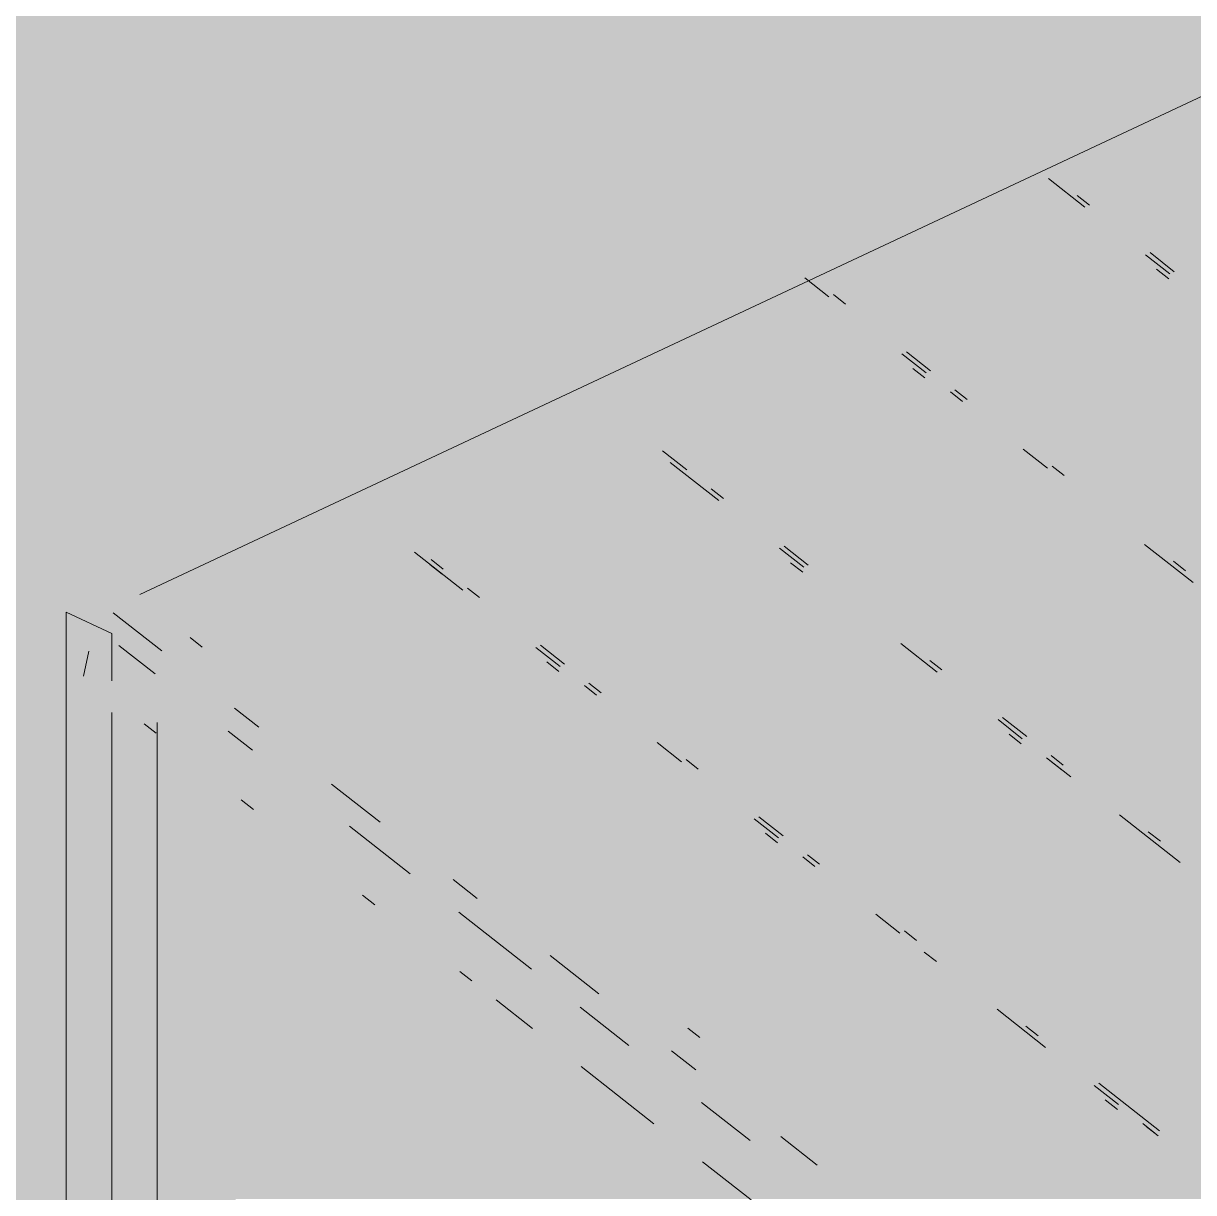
# Paper-space layout '03 3D Building and Roof' of a CAD drawing. Header units: millimetres. Extents: x 5 to 415, y 5 to 292.
# Drawn here: x 262.83 to 266.043, y 69.136 to 72.348 of the extents above; entities that cross this region are included whole.
import ezdxf

# ---------------------------------------------------------------- set-up
doc = ezdxf.new("R2010")
doc.units = ezdxf.units.MM
doc.layers.add('EXISTING', color=7, linetype='Continuous')
doc.layers.add('IMAGES', color=7, linetype='Continuous')

# ---------------------------------------------------------------- blocks, each defined once
blk = doc.blocks.new('SHEET_03')
at = {"layer": 'EXISTING', "color": 250, "lineweight": 9}
for p, q in [((263.1503, 70.7787), (266.926, 72.5513)), ((265.6442, 71.9213), (265.7441, 71.8428)), ((265.7566, 71.8486), (265.7233, 71.8748)), ((265.9108, 71.712), (265.9774, 71.6597)), ((265.9899, 71.6655), (265.9233, 71.7179)), ((264.9751, 71.649), (265.0418, 71.5967)), ((265.9744, 71.646), (265.941, 71.6722)), ((265.0876, 71.5764), (265.0543, 71.6025)), ((265.2417, 71.4397), (265.3084, 71.3874)), ((265.3209, 71.3932), (265.2542, 71.4456)), ((265.3053, 71.3737), (265.272, 71.3999)), ((265.375, 71.3351), (265.4084, 71.3089)), ((265.4209, 71.3148), (265.3875, 71.3409)), ((264.6518, 71.121), (264.5852, 71.1733)), ((265.575, 71.1781), (265.6417, 71.1258)), ((264.606, 71.1413), (264.7393, 71.0366)), ((265.6875, 71.1055), (265.6542, 71.1317)), ((264.7518, 71.0425), (264.7185, 71.0686)), ((264.906, 70.9058), (264.9726, 70.8535)), ((264.9851, 70.8594), (264.9185, 70.9117)), ((265.9083, 70.9165), (266.0416, 70.8119)), ((263.9037, 70.8951), (264.037, 70.7905)), ((263.9828, 70.8487), (263.9495, 70.8748)), ((266.0207, 70.8439), (265.9874, 70.8701)), ((263.9798, 70.835), (263.9464, 70.8611)), ((264.9696, 70.8398), (264.9362, 70.866)), ((264.0828, 70.7702), (264.0495, 70.7964)), ((262.9478, 70.7302), (263.0727, 70.6716)), ((262.9478, 68.4344), (262.9478, 70.7302)), ((263.0766, 70.7285), (263.2099, 70.6239)), ((263.0727, 70.6716), (263.0727, 70.5416)), ((263.3213, 70.6344), (263.2879, 70.6605)), ((262.995, 70.5545), (263.0103, 70.6229)), ((263.0922, 70.639), (263.1922, 70.5606)), ((264.2369, 70.6335), (264.3036, 70.5812)), ((264.3161, 70.5871), (264.2494, 70.6394)), ((265.2392, 70.6442), (265.3392, 70.5658)), ((264.3005, 70.5675), (264.2672, 70.5937)), ((265.3517, 70.5716), (265.3184, 70.5978)), ((264.3702, 70.5289), (264.4036, 70.5027)), ((264.4161, 70.5086), (264.3827, 70.5348)), ((263.0727, 70.455), (263.0727, 68.3758)), ((263.4098, 70.4669), (263.4765, 70.4146)), ((263.1949, 70.3976), (263.1616, 70.4237)), ((263.1976, 68.5643), (263.1976, 70.427)), ((265.5059, 70.435), (265.5725, 70.3826)), ((265.585, 70.3885), (265.5183, 70.4408)), ((263.3922, 70.4036), (263.4588, 70.3513)), ((265.5694, 70.369), (265.5361, 70.3951)), ((264.5702, 70.3719), (264.6369, 70.3196)), ((264.6827, 70.2993), (264.6493, 70.3255)), ((265.6392, 70.3303), (265.7058, 70.278)), ((265.685, 70.31), (265.6516, 70.3362)), ((265.6819, 70.2964), (265.6486, 70.3225)), ((263.6765, 70.2576), (263.8098, 70.153)), ((263.4616, 70.1883), (263.4282, 70.2145)), ((264.916, 70.1162), (264.8493, 70.1685)), ((265.8391, 70.1734), (266.0057, 70.0426)), ((263.7254, 70.142), (263.8921, 70.0112)), ((264.8368, 70.1627), (264.9035, 70.1104)), ((264.9004, 70.0967), (264.8671, 70.1228)), ((265.9516, 70.1008), (265.9183, 70.1269)), ((264.9701, 70.058), (265.0034, 70.0319)), ((265.0159, 70.0377), (264.9826, 70.0639)), ((264.0097, 69.9961), (264.0764, 69.9437)), ((263.7948, 69.9267), (263.7615, 69.9529)), ((264.0254, 69.9066), (264.2253, 69.7496)), ((265.1701, 69.9011), (265.2367, 69.8488)), ((265.2825, 69.8285), (265.2492, 69.8546)), ((264.2763, 69.7868), (264.4096, 69.6822)), ((265.3034, 69.7965), (265.3367, 69.7703)), ((264.0614, 69.7174), (264.0281, 69.7436)), ((264.2281, 69.5866), (264.1281, 69.6651)), ((264.3586, 69.645), (264.4919, 69.5404)), ((265.5033, 69.6395), (265.6367, 69.5349)), ((264.6877, 69.5618), (264.6543, 69.588)), ((265.6158, 69.5669), (265.5825, 69.593)), ((264.6096, 69.5252), (264.6763, 69.4729)), ((264.5613, 69.3251), (264.3614, 69.482)), ((265.77, 69.4302), (265.8366, 69.3779)), ((265.9491, 69.3053), (265.7824, 69.4361)), ((264.6919, 69.3834), (264.8252, 69.2788)), ((265.8336, 69.3642), (265.8002, 69.3904)), ((265.9033, 69.3256), (265.9366, 69.2994)), ((265.946, 69.2916), (265.9127, 69.3178)), ((264.9095, 69.2898), (265.0095, 69.2113)), ((264.8279, 69.1158), (264.6946, 69.2204))]:
    blk.add_line(p, q, dxfattribs=at)
at = {"layer": 'IMAGES', "color": 7}
for points in [[(262.7382, 72.2994), (262.8345, 72.2994), (262.7382, 72.3958), (262.8345, 72.3958)], [(262.8345, 72.2994), (266.0145, 72.2994), (262.8345, 72.3958), (266.0145, 72.3958)], [(266.0145, 72.2994), (266.1109, 72.2994), (266.0145, 72.3958), (266.1109, 72.3958)], [(262.5455, 72.203), (265.7255, 72.203), (262.5455, 72.2994), (265.7255, 72.2994)], [(265.7255, 72.203), (265.8218, 72.203), (265.7255, 72.2994), (265.8218, 72.2994)], [(265.8218, 72.203), (265.9182, 72.203), (265.8218, 72.2994), (265.9182, 72.2994)], [(265.9182, 72.1065), (266.0145, 72.1065), (265.9182, 72.2994), (266.0145, 72.2994)], [(266.0145, 72.203), (266.2073, 72.203), (266.0145, 72.2994), (266.2073, 72.2994)], [(262.4491, 72.1065), (265.6291, 72.1065), (262.4491, 72.203), (265.6291, 72.203)], [(265.6291, 72.1065), (265.8218, 72.1065), (265.6291, 72.203), (265.8218, 72.203)], [(265.8218, 72.1065), (265.9182, 72.1065), (265.8218, 72.203), (265.9182, 72.203)], [(266.0145, 72.1065), (266.1109, 72.1065), (266.0145, 72.203), (266.1109, 72.203)], [(262.16, 72.0101), (265.4364, 72.0101), (262.16, 72.1065), (265.4364, 72.1065)], [(265.4364, 72.0101), (265.5327, 72.0101), (265.4364, 72.1065), (265.5327, 72.1065)], [(265.5327, 72.0101), (265.6291, 72.0101), (265.5327, 72.1065), (265.6291, 72.1065)], [(265.6291, 72.0101), (265.7255, 72.0101), (265.6291, 72.1065), (265.7255, 72.1065)], [(265.7255, 72.0101), (265.8218, 72.0101), (265.7255, 72.1065), (265.8218, 72.1065)], [(265.8218, 72.0101), (265.9182, 72.0101), (265.8218, 72.1065), (265.9182, 72.1065)], [(265.9182, 72.0101), (266.0145, 72.0101), (265.9182, 72.1065), (266.0145, 72.1065)], [(266.0145, 72.0101), (266.2073, 72.0101), (266.0145, 72.1065), (266.2073, 72.1065)], [(261.9673, 71.9137), (265.2436, 71.9137), (261.9673, 72.0101), (265.2436, 72.0101)], [(265.2436, 71.9137), (265.4364, 71.9137), (265.2436, 72.0101), (265.4364, 72.0101)], [(265.4364, 71.9137), (265.6291, 71.9137), (265.4364, 72.0101), (265.6291, 72.0101)], [(265.6291, 71.9137), (265.7255, 71.9137), (265.6291, 72.0101), (265.7255, 72.0101)], [(265.7255, 71.9137), (265.8218, 71.9137), (265.7255, 72.0101), (265.8218, 72.0101)], [(265.8218, 71.9137), (265.9182, 71.9137), (265.8218, 72.0101), (265.9182, 72.0101)], [(265.9182, 71.9137), (266.0145, 71.9137), (265.9182, 72.0101), (266.0145, 72.0101)], [(266.0145, 71.9137), (266.2073, 71.9137), (266.0145, 72.0101), (266.2073, 72.0101)], [(261.8709, 71.8173), (264.9545, 71.8173), (261.8709, 71.9137), (264.9545, 71.9137)], [(264.9545, 71.8173), (265.0509, 71.8173), (264.9545, 71.9137), (265.0509, 71.9137)], [(265.0509, 71.8173), (265.1473, 71.8173), (265.0509, 71.9137), (265.1473, 71.9137)], [(265.1473, 71.8173), (265.2436, 71.8173), (265.1473, 71.9137), (265.2436, 71.9137)], [(265.2436, 71.8173), (265.34, 71.8173), (265.2436, 71.9137), (265.34, 71.9137)], [(265.34, 71.8173), (265.4364, 71.8173), (265.34, 71.9137), (265.4364, 71.9137)], [(265.4364, 71.8173), (265.5327, 71.8173), (265.4364, 71.9137), (265.5327, 71.9137)], [(265.5327, 71.8173), (265.6291, 71.8173), (265.5327, 71.9137), (265.6291, 71.9137)], [(265.6291, 71.8173), (265.7255, 71.8173), (265.6291, 71.9137), (265.7255, 71.9137)], [(265.7255, 71.8173), (265.8218, 71.8173), (265.7255, 71.9137), (265.8218, 71.9137)], [(265.8218, 71.8173), (265.9182, 71.8173), (265.8218, 71.9137), (265.9182, 71.9137)], [(265.9182, 71.8173), (266.4964, 71.8173), (265.9182, 71.9137), (266.4964, 71.9137)], [(261.5818, 71.7209), (264.7618, 71.7209), (261.5818, 71.8173), (264.7618, 71.8173)], [(264.7618, 71.7209), (264.8582, 71.7209), (264.7618, 71.8173), (264.8582, 71.8173)], [(264.8582, 71.7209), (265.0509, 71.7209), (264.8582, 71.8173), (265.0509, 71.8173)], [(265.0509, 71.7209), (265.1473, 71.7209), (265.0509, 71.8173), (265.1473, 71.8173)], [(265.1473, 71.7209), (265.2436, 71.7209), (265.1473, 71.8173), (265.2436, 71.8173)], [(265.2436, 71.7209), (265.34, 71.7209), (265.2436, 71.8173), (265.34, 71.8173)], [(265.34, 71.7209), (265.4364, 71.7209), (265.34, 71.8173), (265.4364, 71.8173)], [(265.4364, 71.7209), (265.5327, 71.7209), (265.4364, 71.8173), (265.5327, 71.8173)], [(265.5327, 71.7209), (265.6291, 71.7209), (265.5327, 71.8173), (265.6291, 71.8173)], [(265.6291, 71.7209), (265.7255, 71.7209), (265.6291, 71.8173), (265.7255, 71.8173)], [(265.7255, 71.7209), (265.8218, 71.7209), (265.7255, 71.8173), (265.8218, 71.8173)], [(265.8218, 71.7209), (265.9182, 71.7209), (265.8218, 71.8173), (265.9182, 71.8173)], [(265.9182, 71.7209), (266.0145, 71.7209), (265.9182, 71.8173), (266.0145, 71.8173)], [(266.0145, 71.7209), (266.5927, 71.7209), (266.0145, 71.8173), (266.5927, 71.8173)], [(261.3891, 71.6245), (264.5691, 71.6245), (261.3891, 71.7209), (264.5691, 71.7209)], [(264.5691, 71.6245), (264.6655, 71.6245), (264.5691, 71.7209), (264.6655, 71.7209)], [(264.6655, 71.6245), (264.7618, 71.6245), (264.6655, 71.7209), (264.7618, 71.7209)], [(264.7618, 71.5281), (264.8582, 71.5281), (264.7618, 71.7209), (264.8582, 71.7209)], [(264.8582, 71.6245), (264.9545, 71.6245), (264.8582, 71.7209), (264.9545, 71.7209)], [(264.9545, 71.6245), (265.0509, 71.6245), (264.9545, 71.7209), (265.0509, 71.7209)], [(265.0509, 71.6245), (265.1473, 71.6245), (265.0509, 71.7209), (265.1473, 71.7209)], [(265.1473, 71.6245), (265.2436, 71.6245), (265.1473, 71.7209), (265.2436, 71.7209)], [(265.2436, 71.6245), (265.34, 71.6245), (265.2436, 71.7209), (265.34, 71.7209)], [(265.34, 71.6245), (265.4364, 71.6245), (265.34, 71.7209), (265.4364, 71.7209)], [(265.4364, 71.6245), (265.5327, 71.6245), (265.4364, 71.7209), (265.5327, 71.7209)], [(265.5327, 71.6245), (265.7255, 71.6245), (265.5327, 71.7209), (265.7255, 71.7209)], [(265.7255, 71.6245), (265.8218, 71.6245), (265.7255, 71.7209), (265.8218, 71.7209)], [(265.8218, 71.6245), (265.9182, 71.6245), (265.8218, 71.7209), (265.9182, 71.7209)], [(265.9182, 71.6245), (266.0145, 71.6245), (265.9182, 71.7209), (266.0145, 71.7209)], [(266.0145, 71.6245), (266.1109, 71.6245), (266.0145, 71.7209), (266.1109, 71.7209)], [(261.1, 71.5281), (264.3764, 71.5281), (261.1, 71.6245), (264.3764, 71.6245)], [(264.3764, 71.5281), (264.4727, 71.5281), (264.3764, 71.6245), (264.4727, 71.6245)], [(264.4727, 71.5281), (264.5691, 71.5281), (264.4727, 71.6245), (264.5691, 71.6245)], [(264.5691, 71.5281), (264.6655, 71.5281), (264.5691, 71.6245), (264.6655, 71.6245)], [(264.6655, 71.4317), (264.7618, 71.4317), (264.6655, 71.6245), (264.7618, 71.6245)], [(264.8582, 71.5281), (265.0509, 71.5281), (264.8582, 71.6245), (265.0509, 71.6245)], [(265.0509, 71.5281), (265.1473, 71.5281), (265.0509, 71.6245), (265.1473, 71.6245)], [(265.1473, 71.5281), (265.2436, 71.5281), (265.1473, 71.6245), (265.2436, 71.6245)], [(265.2436, 71.5281), (265.34, 71.5281), (265.2436, 71.6245), (265.34, 71.6245)], [(265.34, 71.5281), (265.8218, 71.5281), (265.34, 71.6245), (265.8218, 71.6245)], [(265.8218, 71.5281), (265.9182, 71.5281), (265.8218, 71.6245), (265.9182, 71.6245)], [(265.9182, 71.5281), (266.0145, 71.5281), (265.9182, 71.6245), (266.0145, 71.6245)], [(266.0145, 71.5281), (266.1109, 71.5281), (266.0145, 71.6245), (266.1109, 71.6245)], [(260.9073, 71.4317), (264.1836, 71.4317), (260.9073, 71.5281), (264.1836, 71.5281)], [(264.1836, 71.4317), (264.3764, 71.4317), (264.1836, 71.5281), (264.3764, 71.5281)], [(264.3764, 71.4317), (264.4727, 71.4317), (264.3764, 71.5281), (264.4727, 71.5281)], [(264.4727, 71.4317), (264.5691, 71.4317), (264.4727, 71.5281), (264.5691, 71.5281)], [(264.5691, 71.4317), (264.6655, 71.4317), (264.5691, 71.5281), (264.6655, 71.5281)], [(264.7618, 71.4317), (264.8582, 71.4317), (264.7618, 71.5281), (264.8582, 71.5281)], [(264.8582, 71.4317), (265.1473, 71.4317), (264.8582, 71.5281), (265.1473, 71.5281)], [(265.1473, 71.4317), (265.2436, 71.4317), (265.1473, 71.5281), (265.2436, 71.5281)], [(265.2436, 71.4317), (265.34, 71.4317), (265.2436, 71.5281), (265.34, 71.5281)], [(265.34, 71.4317), (265.4364, 71.4317), (265.34, 71.5281), (265.4364, 71.5281)], [(265.4364, 71.4317), (265.9182, 71.4317), (265.4364, 71.5281), (265.9182, 71.5281)], [(265.9182, 71.4317), (266.0145, 71.4317), (265.9182, 71.5281), (266.0145, 71.5281)], [(266.0145, 71.4317), (266.1109, 71.4317), (266.0145, 71.5281), (266.1109, 71.5281)], [(260.7145, 71.3353), (263.9909, 71.3353), (260.7145, 71.4317), (263.9909, 71.4317)], [(263.9909, 71.3353), (264.0873, 71.3353), (263.9909, 71.4317), (264.0873, 71.4317)], [(264.0873, 71.3353), (264.1836, 71.3353), (264.0873, 71.4317), (264.1836, 71.4317)], [(264.1836, 71.3353), (264.28, 71.3353), (264.1836, 71.4317), (264.28, 71.4317)], [(264.28, 71.3353), (264.3764, 71.3353), (264.28, 71.4317), (264.3764, 71.4317)], [(264.3764, 71.3353), (264.4727, 71.3353), (264.3764, 71.4317), (264.4727, 71.4317)], [(264.4727, 71.3353), (264.5691, 71.3353), (264.4727, 71.4317), (264.5691, 71.4317)], [(264.5691, 71.3353), (264.6655, 71.3353), (264.5691, 71.4317), (264.6655, 71.4317)], [(264.6655, 71.3353), (264.7618, 71.3353), (264.6655, 71.4317), (264.7618, 71.4317)], [(264.7618, 71.3353), (264.8582, 71.3353), (264.7618, 71.4317), (264.8582, 71.4317)], [(264.8582, 71.3353), (265.0509, 71.3353), (264.8582, 71.4317), (265.0509, 71.4317)], [(265.0509, 71.3353), (265.1473, 71.3353), (265.0509, 71.4317), (265.1473, 71.4317)], [(265.1473, 71.3353), (265.34, 71.3353), (265.1473, 71.4317), (265.34, 71.4317)], [(265.34, 71.3353), (265.4364, 71.3353), (265.34, 71.4317), (265.4364, 71.4317)], [(265.4364, 71.3353), (265.5327, 71.3353), (265.4364, 71.4317), (265.5327, 71.4317)], [(265.5327, 71.3353), (266.0145, 71.3353), (265.5327, 71.4317), (266.0145, 71.4317)], [(266.0145, 71.3353), (266.1109, 71.3353), (266.0145, 71.4317), (266.1109, 71.4317)], [(260.5218, 71.2389), (263.7982, 71.2389), (260.5218, 71.3353), (263.7982, 71.3353)], [(263.7982, 71.2389), (263.9909, 71.2389), (263.7982, 71.3353), (263.9909, 71.3353)], [(263.9909, 71.2389), (264.0873, 71.2389), (263.9909, 71.3353), (264.0873, 71.3353)], [(264.0873, 71.2389), (264.1836, 71.2389), (264.0873, 71.3353), (264.1836, 71.3353)], [(264.1836, 71.2389), (264.28, 71.2389), (264.1836, 71.3353), (264.28, 71.3353)], [(264.28, 71.2389), (264.3764, 71.2389), (264.28, 71.3353), (264.3764, 71.3353)], [(264.3764, 71.2389), (264.5691, 71.2389), (264.3764, 71.3353), (264.5691, 71.3353)], [(264.5691, 71.2389), (264.6655, 71.2389), (264.5691, 71.3353), (264.6655, 71.3353)], [(264.6655, 71.2389), (264.7618, 71.2389), (264.6655, 71.3353), (264.7618, 71.3353)], [(264.7618, 71.2389), (265.1473, 71.2389), (264.7618, 71.3353), (265.1473, 71.3353)], [(265.1473, 71.2389), (265.34, 71.2389), (265.1473, 71.3353), (265.34, 71.3353)], [(265.34, 71.2389), (265.4364, 71.2389), (265.34, 71.3353), (265.4364, 71.3353)], [(265.4364, 71.1425), (265.5327, 71.1425), (265.4364, 71.3353), (265.5327, 71.3353)], [(265.5327, 71.2389), (265.6291, 71.2389), (265.5327, 71.3353), (265.6291, 71.3353)], [(265.6291, 71.2389), (265.7255, 71.2389), (265.6291, 71.3353), (265.7255, 71.3353)], [(265.7255, 71.2389), (266.2073, 71.2389), (265.7255, 71.3353), (266.2073, 71.3353)], [(260.3291, 71.1425), (263.5091, 71.1425), (260.3291, 71.2389), (263.5091, 71.2389)], [(263.5091, 71.1425), (263.7018, 71.1425), (263.5091, 71.2389), (263.7018, 71.2389)], [(263.7018, 71.1425), (263.7982, 71.1425), (263.7018, 71.2389), (263.7982, 71.2389)], [(263.7982, 71.1425), (263.9909, 71.1425), (263.7982, 71.2389), (263.9909, 71.2389)], [(263.9909, 71.1425), (264.0873, 71.1425), (263.9909, 71.2389), (264.0873, 71.2389)], [(264.0873, 71.1425), (264.1836, 71.1425), (264.0873, 71.2389), (264.1836, 71.2389)], [(264.1836, 71.1425), (264.28, 71.1425), (264.1836, 71.2389), (264.28, 71.2389)], [(264.28, 71.1425), (264.4727, 71.1425), (264.28, 71.2389), (264.4727, 71.2389)], [(264.4727, 71.1425), (264.6655, 71.1425), (264.4727, 71.2389), (264.6655, 71.2389)], [(264.6655, 71.1425), (264.7618, 71.1425), (264.6655, 71.2389), (264.7618, 71.2389)], [(264.7618, 71.1425), (265.34, 71.1425), (264.7618, 71.2389), (265.34, 71.2389)], [(265.34, 71.1425), (265.4364, 71.1425), (265.34, 71.2389), (265.4364, 71.2389)], [(265.5327, 71.1425), (265.6291, 71.1425), (265.5327, 71.2389), (265.6291, 71.2389)], [(265.6291, 71.1425), (265.7255, 71.1425), (265.6291, 71.2389), (265.7255, 71.2389)], [(265.7255, 71.1425), (265.8218, 71.1425), (265.7255, 71.2389), (265.8218, 71.2389)], [(265.8218, 71.1425), (266.3036, 71.1425), (265.8218, 71.2389), (266.3036, 71.2389)], [(260.1364, 71.0461), (263.4127, 71.0461), (260.1364, 71.1425), (263.4127, 71.1425)], [(263.4127, 71.0461), (263.5091, 71.0461), (263.4127, 71.1425), (263.5091, 71.1425)], [(263.5091, 71.0461), (263.6055, 71.0461), (263.5091, 71.1425), (263.6055, 71.1425)], [(263.6055, 71.0461), (263.7982, 71.0461), (263.6055, 71.1425), (263.7982, 71.1425)], [(263.7982, 71.0461), (263.8945, 71.0461), (263.7982, 71.1425), (263.8945, 71.1425)], [(263.8945, 71.0461), (263.9909, 71.0461), (263.8945, 71.1425), (263.9909, 71.1425)], [(263.9909, 71.0461), (264.1836, 71.0461), (263.9909, 71.1425), (264.1836, 71.1425)], [(264.1836, 71.0461), (264.3764, 71.0461), (264.1836, 71.1425), (264.3764, 71.1425)], [(264.3764, 71.0461), (264.4727, 71.0461), (264.3764, 71.1425), (264.4727, 71.1425)], [(264.4727, 71.0461), (264.5691, 71.0461), (264.4727, 71.1425), (264.5691, 71.1425)], [(264.5691, 71.0461), (264.7618, 71.0461), (264.5691, 71.1425), (264.7618, 71.1425)], [(264.7618, 71.0461), (264.8582, 71.0461), (264.7618, 71.1425), (264.8582, 71.1425)], [(264.8582, 71.0461), (265.4364, 71.0461), (264.8582, 71.1425), (265.4364, 71.1425)], [(265.4364, 71.0461), (265.5327, 71.0461), (265.4364, 71.1425), (265.5327, 71.1425)], [(265.5327, 71.0461), (265.6291, 71.0461), (265.5327, 71.1425), (265.6291, 71.1425)], [(265.6291, 71.0461), (265.7255, 71.0461), (265.6291, 71.1425), (265.7255, 71.1425)], [(265.7255, 71.0461), (265.8218, 71.0461), (265.7255, 71.1425), (265.8218, 71.1425)], [(265.8218, 71.0461), (265.9182, 71.0461), (265.8218, 71.1425), (265.9182, 71.1425)], [(265.9182, 71.0461), (266.5927, 71.0461), (265.9182, 71.1425), (266.5927, 71.1425)], [(259.9436, 70.9497), (263.1236, 70.9497), (259.9436, 71.0461), (263.1236, 71.0461)], [(263.1236, 70.9497), (263.3164, 70.9497), (263.1236, 71.0461), (263.3164, 71.0461)], [(263.3164, 70.9497), (263.4127, 70.9497), (263.3164, 71.0461), (263.4127, 71.0461)], [(263.4127, 70.9497), (263.5091, 70.9497), (263.4127, 71.0461), (263.5091, 71.0461)], [(263.5091, 70.9497), (263.6055, 70.9497), (263.5091, 71.0461), (263.6055, 71.0461)], [(263.6055, 70.9497), (263.7018, 70.9497), (263.6055, 71.0461), (263.7018, 71.0461)], [(263.7018, 70.9497), (263.7982, 70.9497), (263.7018, 71.0461), (263.7982, 71.0461)], [(263.7982, 70.9497), (263.8945, 70.9497), (263.7982, 71.0461), (263.8945, 71.0461)], [(263.8945, 70.9497), (264.0873, 70.9497), (263.8945, 71.0461), (264.0873, 71.0461)], [(264.0873, 70.9497), (264.4727, 70.9497), (264.0873, 71.0461), (264.4727, 71.0461)], [(264.4727, 70.9497), (264.5691, 70.9497), (264.4727, 71.0461), (264.5691, 71.0461)], [(264.5691, 70.9497), (264.6655, 70.9497), (264.5691, 71.0461), (264.6655, 71.0461)], [(264.6655, 70.9497), (264.8582, 70.9497), (264.6655, 71.0461), (264.8582, 71.0461)], [(264.8582, 70.9497), (264.9545, 70.9497), (264.8582, 71.0461), (264.9545, 71.0461)], [(264.9545, 70.9497), (265.0509, 70.9497), (264.9545, 71.0461), (265.0509, 71.0461)], [(265.0509, 70.9497), (265.5327, 70.9497), (265.0509, 71.0461), (265.5327, 71.0461)], [(265.5327, 70.9497), (265.6291, 70.9497), (265.5327, 71.0461), (265.6291, 71.0461)], [(265.6291, 70.9497), (265.7255, 70.9497), (265.6291, 71.0461), (265.7255, 71.0461)], [(265.7255, 70.9497), (265.9182, 70.9497), (265.7255, 71.0461), (265.9182, 71.0461)], [(265.9182, 70.9497), (266.0145, 70.9497), (265.9182, 71.0461), (266.0145, 71.0461)], [(266.0145, 70.9497), (266.1109, 70.9497), (266.0145, 71.0461), (266.1109, 71.0461)], [(259.6545, 70.8533), (263.1236, 70.8533), (259.6545, 70.9497), (263.1236, 70.9497)], [(263.1236, 70.8533), (263.22, 70.8533), (263.1236, 70.9497), (263.22, 70.9497)], [(263.22, 70.7569), (263.3164, 70.7569), (263.22, 70.9497), (263.3164, 70.9497)], [(263.3164, 70.8533), (263.4127, 70.8533), (263.3164, 70.9497), (263.4127, 70.9497)], [(263.4127, 70.8533), (263.6055, 70.8533), (263.4127, 70.9497), (263.6055, 70.9497)], [(263.6055, 70.8533), (263.7982, 70.8533), (263.6055, 70.9497), (263.7982, 70.9497)], [(263.7982, 70.8533), (263.9909, 70.8533), (263.7982, 70.9497), (263.9909, 70.9497)], [(263.9909, 70.8533), (264.0873, 70.8533), (263.9909, 70.9497), (264.0873, 70.9497)], [(264.0873, 70.8533), (264.1836, 70.8533), (264.0873, 70.9497), (264.1836, 70.9497)], [(264.1836, 70.8533), (264.6655, 70.8533), (264.1836, 70.9497), (264.6655, 70.9497)], [(264.6655, 70.8533), (264.7618, 70.8533), (264.6655, 70.9497), (264.7618, 70.9497)], [(264.7618, 70.8533), (264.8582, 70.8533), (264.7618, 70.9497), (264.8582, 70.9497)], [(264.8582, 70.8533), (264.9545, 70.8533), (264.8582, 70.9497), (264.9545, 70.9497)], [(264.9545, 70.8533), (265.0509, 70.8533), (264.9545, 70.9497), (265.0509, 70.9497)], [(265.0509, 70.8533), (265.1473, 70.8533), (265.0509, 70.9497), (265.1473, 70.9497)], [(265.1473, 70.8533), (265.6291, 70.8533), (265.1473, 70.9497), (265.6291, 70.9497)], [(265.6291, 70.8533), (265.8218, 70.8533), (265.6291, 70.9497), (265.8218, 70.9497)], [(265.8218, 70.8533), (266.0145, 70.8533), (265.8218, 70.9497), (266.0145, 70.9497)], [(266.0145, 70.8533), (266.2073, 70.8533), (266.0145, 70.9497), (266.2073, 70.9497)], [(259.6545, 70.7569), (262.8345, 70.7569), (259.6545, 70.8533), (262.8345, 70.8533)], [(262.8345, 70.7569), (262.9309, 70.7569), (262.8345, 70.8533), (262.9309, 70.8533)], [(262.9309, 70.7569), (263.0273, 70.7569), (262.9309, 70.8533), (263.0273, 70.8533)], [(263.0273, 70.7569), (263.1236, 70.7569), (263.0273, 70.8533), (263.1236, 70.8533)], [(263.1236, 70.7569), (263.22, 70.7569), (263.1236, 70.8533), (263.22, 70.8533)], [(263.3164, 70.7569), (263.4127, 70.7569), (263.3164, 70.8533), (263.4127, 70.8533)], [(263.4127, 70.7569), (263.5091, 70.7569), (263.4127, 70.8533), (263.5091, 70.8533)], [(263.5091, 70.7569), (263.6055, 70.7569), (263.5091, 70.8533), (263.6055, 70.8533)], [(263.6055, 70.7569), (263.7018, 70.7569), (263.6055, 70.8533), (263.7018, 70.8533)], [(263.7018, 70.7569), (263.7982, 70.7569), (263.7018, 70.8533), (263.7982, 70.8533)], [(263.7982, 70.7569), (263.8945, 70.7569), (263.7982, 70.8533), (263.8945, 70.8533)], [(263.8945, 70.7569), (264.0873, 70.7569), (263.8945, 70.8533), (264.0873, 70.8533)], [(264.0873, 70.7569), (264.1836, 70.7569), (264.0873, 70.8533), (264.1836, 70.8533)], [(264.1836, 70.7569), (264.7618, 70.7569), (264.1836, 70.8533), (264.7618, 70.8533)], [(264.7618, 70.7569), (264.8582, 70.7569), (264.7618, 70.8533), (264.8582, 70.8533)], [(264.8582, 70.7569), (264.9545, 70.7569), (264.8582, 70.8533), (264.9545, 70.8533)], [(264.9545, 70.7569), (265.1473, 70.7569), (264.9545, 70.8533), (265.1473, 70.8533)], [(265.1473, 70.7569), (265.2436, 70.7569), (265.1473, 70.8533), (265.2436, 70.8533)], [(265.2436, 70.7569), (265.34, 70.7569), (265.2436, 70.8533), (265.34, 70.8533)], [(265.34, 70.7569), (265.8218, 70.7569), (265.34, 70.8533), (265.8218, 70.8533)], [(265.8218, 70.7569), (265.9182, 70.7569), (265.8218, 70.8533), (265.9182, 70.8533)], [(265.9182, 70.7569), (266.0145, 70.7569), (265.9182, 70.8533), (266.0145, 70.8533)], [(266.0145, 70.6605), (266.2073, 70.6605), (266.0145, 70.8533), (266.2073, 70.8533)], [(262.7382, 69.0217), (262.8345, 69.0217), (262.7382, 70.7569), (262.8345, 70.7569)], [(262.8345, 68.9253), (262.9309, 68.9253), (262.8345, 70.7569), (262.9309, 70.7569)], [(262.9309, 70.6605), (263.3164, 70.6605), (262.9309, 70.7569), (263.3164, 70.7569)], [(263.3164, 70.6605), (263.4127, 70.6605), (263.3164, 70.7569), (263.4127, 70.7569)], [(263.4127, 70.6605), (263.5091, 70.6605), (263.4127, 70.7569), (263.5091, 70.7569)], [(263.5091, 70.6605), (263.8945, 70.6605), (263.5091, 70.7569), (263.8945, 70.7569)], [(263.8945, 70.6605), (263.9909, 70.6605), (263.8945, 70.7569), (263.9909, 70.7569)], [(263.9909, 70.6605), (264.0873, 70.6605), (263.9909, 70.7569), (264.0873, 70.7569)], [(264.0873, 70.6605), (264.1836, 70.6605), (264.0873, 70.7569), (264.1836, 70.7569)], [(264.1836, 70.6605), (264.28, 70.6605), (264.1836, 70.7569), (264.28, 70.7569)], [(264.28, 70.6605), (264.9545, 70.6605), (264.28, 70.7569), (264.9545, 70.7569)], [(264.9545, 70.6605), (265.0509, 70.6605), (264.9545, 70.7569), (265.0509, 70.7569)], [(265.0509, 70.6605), (265.1473, 70.6605), (265.0509, 70.7569), (265.1473, 70.7569)], [(265.1473, 70.5641), (265.2436, 70.5641), (265.1473, 70.7569), (265.2436, 70.7569)], [(265.2436, 70.6605), (265.34, 70.6605), (265.2436, 70.7569), (265.34, 70.7569)], [(265.34, 70.6605), (265.4364, 70.6605), (265.34, 70.7569), (265.4364, 70.7569)], [(265.4364, 70.6605), (265.9182, 70.6605), (265.4364, 70.7569), (265.9182, 70.7569)], [(265.9182, 70.6605), (266.0145, 70.6605), (265.9182, 70.7569), (266.0145, 70.7569)], [(262.9309, 70.5641), (263.0273, 70.5641), (262.9309, 70.6605), (263.0273, 70.6605)], [(263.0273, 70.4677), (263.1236, 70.4677), (263.0273, 70.6605), (263.1236, 70.6605)], [(263.1236, 70.5641), (263.22, 70.5641), (263.1236, 70.6605), (263.22, 70.6605)], [(263.22, 70.5641), (263.3164, 70.5641), (263.22, 70.6605), (263.3164, 70.6605)], [(263.3164, 70.5641), (263.4127, 70.5641), (263.3164, 70.6605), (263.4127, 70.6605)], [(263.4127, 70.5641), (263.5091, 70.5641), (263.4127, 70.6605), (263.5091, 70.6605)], [(263.5091, 70.5641), (263.6055, 70.5641), (263.5091, 70.6605), (263.6055, 70.6605)], [(263.6055, 70.5641), (263.9909, 70.5641), (263.6055, 70.6605), (263.9909, 70.6605)], [(263.9909, 70.5641), (264.0873, 70.5641), (263.9909, 70.6605), (264.0873, 70.6605)], [(264.0873, 70.5641), (264.1836, 70.5641), (264.0873, 70.6605), (264.1836, 70.6605)], [(264.1836, 70.5641), (264.28, 70.5641), (264.1836, 70.6605), (264.28, 70.6605)], [(264.28, 70.5641), (264.3764, 70.5641), (264.28, 70.6605), (264.3764, 70.6605)], [(264.3764, 70.5641), (264.4727, 70.5641), (264.3764, 70.6605), (264.4727, 70.6605)], [(264.4727, 70.5641), (264.5691, 70.5641), (264.4727, 70.6605), (264.5691, 70.6605)], [(264.5691, 70.5641), (265.0509, 70.5641), (264.5691, 70.6605), (265.0509, 70.6605)], [(265.0509, 70.5641), (265.1473, 70.5641), (265.0509, 70.6605), (265.1473, 70.6605)], [(265.2436, 70.5641), (265.34, 70.5641), (265.2436, 70.6605), (265.34, 70.6605)], [(265.34, 70.5641), (265.4364, 70.5641), (265.34, 70.6605), (265.4364, 70.6605)], [(265.4364, 70.5641), (265.5327, 70.5641), (265.4364, 70.6605), (265.5327, 70.6605)], [(265.5327, 70.5641), (266.0145, 70.5641), (265.5327, 70.6605), (266.0145, 70.6605)], [(266.0145, 70.5641), (266.1109, 70.5641), (266.0145, 70.6605), (266.1109, 70.6605)], [(262.9309, 70.4677), (263.0273, 70.4677), (262.9309, 70.5641), (263.0273, 70.5641)], [(263.1236, 70.4677), (263.22, 70.4677), (263.1236, 70.5641), (263.22, 70.5641)], [(263.22, 70.4677), (263.3164, 70.4677), (263.22, 70.5641), (263.3164, 70.5641)], [(263.3164, 70.4677), (263.4127, 70.4677), (263.3164, 70.5641), (263.4127, 70.5641)], [(263.4127, 70.4677), (263.5091, 70.4677), (263.4127, 70.5641), (263.5091, 70.5641)], [(263.5091, 70.4677), (263.7018, 70.4677), (263.5091, 70.5641), (263.7018, 70.5641)], [(263.7018, 70.4677), (264.1836, 70.4677), (263.7018, 70.5641), (264.1836, 70.5641)], [(264.1836, 70.4677), (264.28, 70.4677), (264.1836, 70.5641), (264.28, 70.5641)], [(264.28, 70.4677), (264.4727, 70.4677), (264.28, 70.5641), (264.4727, 70.5641)], [(264.4727, 70.4677), (264.5691, 70.4677), (264.4727, 70.5641), (264.5691, 70.5641)], [(264.5691, 70.4677), (264.6655, 70.4677), (264.5691, 70.5641), (264.6655, 70.5641)], [(264.6655, 70.4677), (265.1473, 70.4677), (264.6655, 70.5641), (265.1473, 70.5641)], [(265.1473, 70.4677), (265.2436, 70.4677), (265.1473, 70.5641), (265.2436, 70.5641)], [(265.2436, 70.4677), (265.34, 70.4677), (265.2436, 70.5641), (265.34, 70.5641)], [(265.34, 70.4677), (265.4364, 70.4677), (265.34, 70.5641), (265.4364, 70.5641)], [(265.4364, 70.4677), (265.5327, 70.4677), (265.4364, 70.5641), (265.5327, 70.5641)], [(265.5327, 70.4677), (265.6291, 70.4677), (265.5327, 70.5641), (265.6291, 70.5641)], [(265.6291, 70.4677), (265.7255, 70.4677), (265.6291, 70.5641), (265.7255, 70.5641)], [(265.7255, 70.4677), (266.2073, 70.4677), (265.7255, 70.5641), (266.2073, 70.5641)], [(262.9309, 70.3713), (263.1236, 70.3713), (262.9309, 70.4677), (263.1236, 70.4677)], [(263.1236, 70.3713), (263.22, 70.3713), (263.1236, 70.4677), (263.22, 70.4677)], [(263.22, 70.3713), (263.3164, 70.3713), (263.22, 70.4677), (263.3164, 70.4677)], [(263.3164, 70.3713), (263.4127, 70.3713), (263.3164, 70.4677), (263.4127, 70.4677)], [(263.4127, 70.3713), (263.5091, 70.3713), (263.4127, 70.4677), (263.5091, 70.4677)], [(263.5091, 70.3713), (263.6055, 70.3713), (263.5091, 70.4677), (263.6055, 70.4677)], [(263.6055, 70.3713), (263.7018, 70.3713), (263.6055, 70.4677), (263.7018, 70.4677)], [(263.7018, 70.3713), (263.7982, 70.3713), (263.7018, 70.4677), (263.7982, 70.4677)], [(263.7982, 70.3713), (263.8945, 70.3713), (263.7982, 70.4677), (263.8945, 70.4677)], [(263.8945, 70.3713), (264.28, 70.3713), (263.8945, 70.4677), (264.28, 70.4677)], [(264.28, 70.3713), (264.3764, 70.3713), (264.28, 70.4677), (264.3764, 70.4677)], [(264.3764, 70.3713), (264.4727, 70.3713), (264.3764, 70.4677), (264.4727, 70.4677)], [(264.4727, 70.3713), (264.5691, 70.3713), (264.4727, 70.4677), (264.5691, 70.4677)], [(264.5691, 70.3713), (264.6655, 70.3713), (264.5691, 70.4677), (264.6655, 70.4677)], [(264.6655, 70.3713), (264.7618, 70.3713), (264.6655, 70.4677), (264.7618, 70.4677)], [(264.7618, 70.3713), (265.2436, 70.3713), (264.7618, 70.4677), (265.2436, 70.4677)], [(265.2436, 70.3713), (265.34, 70.3713), (265.2436, 70.4677), (265.34, 70.4677)], [(265.34, 70.3713), (265.4364, 70.3713), (265.34, 70.4677), (265.4364, 70.4677)], [(265.4364, 70.3713), (265.6291, 70.3713), (265.4364, 70.4677), (265.6291, 70.4677)], [(265.6291, 70.3713), (265.7255, 70.3713), (265.6291, 70.4677), (265.7255, 70.4677)], [(265.7255, 70.3713), (265.8218, 70.3713), (265.7255, 70.4677), (265.8218, 70.4677)], [(265.8218, 70.3713), (266.3036, 70.3713), (265.8218, 70.4677), (266.3036, 70.4677)], [(262.9309, 70.2749), (263.22, 70.2749), (262.9309, 70.3713), (263.22, 70.3713)], [(263.22, 70.2749), (263.3164, 70.2749), (263.22, 70.3713), (263.3164, 70.3713)], [(263.3164, 70.2749), (263.4127, 70.2749), (263.3164, 70.3713), (263.4127, 70.3713)], [(263.4127, 70.2749), (263.5091, 70.2749), (263.4127, 70.3713), (263.5091, 70.3713)], [(263.5091, 70.2749), (263.7018, 70.2749), (263.5091, 70.3713), (263.7018, 70.3713)], [(263.7018, 70.1785), (263.7982, 70.1785), (263.7018, 70.3713), (263.7982, 70.3713)], [(263.7982, 70.2749), (263.9909, 70.2749), (263.7982, 70.3713), (263.9909, 70.3713)], [(263.9909, 70.2749), (264.3764, 70.2749), (263.9909, 70.3713), (264.3764, 70.3713)], [(264.3764, 70.2749), (264.4727, 70.2749), (264.3764, 70.3713), (264.4727, 70.3713)], [(264.4727, 70.2749), (264.6655, 70.2749), (264.4727, 70.3713), (264.6655, 70.3713)], [(264.6655, 70.2749), (264.7618, 70.2749), (264.6655, 70.3713), (264.7618, 70.3713)], [(264.7618, 70.2749), (264.8582, 70.2749), (264.7618, 70.3713), (264.8582, 70.3713)], [(264.8582, 70.2749), (264.9545, 70.2749), (264.8582, 70.3713), (264.9545, 70.3713)], [(264.9545, 70.2749), (265.4364, 70.2749), (264.9545, 70.3713), (265.4364, 70.3713)], [(265.4364, 70.2749), (265.5327, 70.2749), (265.4364, 70.3713), (265.5327, 70.3713)], [(265.5327, 70.2749), (265.7255, 70.2749), (265.5327, 70.3713), (265.7255, 70.3713)], [(265.7255, 70.2749), (265.8218, 70.2749), (265.7255, 70.3713), (265.8218, 70.3713)], [(265.8218, 70.2749), (265.9182, 70.2749), (265.8218, 70.3713), (265.9182, 70.3713)], [(265.9182, 70.2749), (266.4, 70.2749), (265.9182, 70.3713), (266.4, 70.3713)], [(262.9309, 70.1785), (263.4127, 70.1785), (262.9309, 70.2749), (263.4127, 70.2749)], [(263.4127, 70.1785), (263.6055, 70.1785), (263.4127, 70.2749), (263.6055, 70.2749)], [(263.6055, 70.1785), (263.7018, 70.1785), (263.6055, 70.2749), (263.7018, 70.2749)], [(263.7982, 70.1785), (263.8945, 70.1785), (263.7982, 70.2749), (263.8945, 70.2749)], [(263.8945, 70.1785), (263.9909, 70.1785), (263.8945, 70.2749), (263.9909, 70.2749)], [(263.9909, 70.1785), (264.0873, 70.1785), (263.9909, 70.2749), (264.0873, 70.2749)], [(264.0873, 70.1785), (264.4727, 70.1785), (264.0873, 70.2749), (264.4727, 70.2749)], [(264.4727, 70.1785), (264.6655, 70.1785), (264.4727, 70.2749), (264.6655, 70.2749)], [(264.6655, 70.1785), (264.7618, 70.1785), (264.6655, 70.2749), (264.7618, 70.2749)], [(264.7618, 70.1785), (264.8582, 70.1785), (264.7618, 70.2749), (264.8582, 70.2749)], [(264.8582, 70.1785), (264.9545, 70.1785), (264.8582, 70.2749), (264.9545, 70.2749)], [(264.9545, 70.1785), (265.0509, 70.1785), (264.9545, 70.2749), (265.0509, 70.2749)], [(265.0509, 70.1785), (265.5327, 70.1785), (265.0509, 70.2749), (265.5327, 70.2749)], [(265.5327, 70.1785), (265.6291, 70.1785), (265.5327, 70.2749), (265.6291, 70.2749)], [(265.6291, 70.1785), (265.7255, 70.1785), (265.6291, 70.2749), (265.7255, 70.2749)], [(265.7255, 70.1785), (265.8218, 70.1785), (265.7255, 70.2749), (265.8218, 70.2749)], [(265.8218, 70.1785), (265.9182, 70.1785), (265.8218, 70.2749), (265.9182, 70.2749)], [(265.9182, 70.1785), (266.4964, 70.1785), (265.9182, 70.2749), (266.4964, 70.2749)], [(262.9309, 69.0217), (263.3164, 69.0217), (262.9309, 70.1785), (263.3164, 70.1785)], [(263.3164, 70.0821), (263.4127, 70.0821), (263.3164, 70.1785), (263.4127, 70.1785)], [(263.4127, 70.0821), (263.5091, 70.0821), (263.4127, 70.1785), (263.5091, 70.1785)], [(263.5091, 70.0821), (263.6055, 70.0821), (263.5091, 70.1785), (263.6055, 70.1785)], [(263.6055, 70.0821), (263.7018, 70.0821), (263.6055, 70.1785), (263.7018, 70.1785)], [(263.7018, 70.0821), (263.7982, 70.0821), (263.7018, 70.1785), (263.7982, 70.1785)], [(263.7982, 70.0821), (263.8945, 70.0821), (263.7982, 70.1785), (263.8945, 70.1785)], [(263.8945, 70.0821), (263.9909, 70.0821), (263.8945, 70.1785), (263.9909, 70.1785)], [(263.9909, 70.0821), (264.0873, 70.0821), (263.9909, 70.1785), (264.0873, 70.1785)], [(264.0873, 70.0821), (264.1836, 70.0821), (264.0873, 70.1785), (264.1836, 70.1785)], [(264.1836, 70.0821), (264.6655, 70.0821), (264.1836, 70.1785), (264.6655, 70.1785)], [(264.6655, 70.0821), (264.7618, 70.0821), (264.6655, 70.1785), (264.7618, 70.1785)], [(264.7618, 70.0821), (264.8582, 70.0821), (264.7618, 70.1785), (264.8582, 70.1785)], [(264.8582, 70.0821), (264.9545, 70.0821), (264.8582, 70.1785), (264.9545, 70.1785)], [(264.9545, 70.0821), (265.0509, 70.0821), (264.9545, 70.1785), (265.0509, 70.1785)], [(265.0509, 70.0821), (265.1473, 70.0821), (265.0509, 70.1785), (265.1473, 70.1785)], [(265.1473, 70.0821), (265.6291, 70.0821), (265.1473, 70.1785), (265.6291, 70.1785)], [(265.6291, 70.0821), (265.7255, 70.0821), (265.6291, 70.1785), (265.7255, 70.1785)], [(265.7255, 70.0821), (265.8218, 70.0821), (265.7255, 70.1785), (265.8218, 70.1785)], [(265.8218, 70.0821), (266.0145, 70.0821), (265.8218, 70.1785), (266.0145, 70.1785)], [(266.0145, 70.0821), (266.1109, 70.0821), (266.0145, 70.1785), (266.1109, 70.1785)], [(263.3164, 69.9857), (263.5091, 69.9857), (263.3164, 70.0821), (263.5091, 70.0821)], [(263.5091, 69.9857), (263.6055, 69.9857), (263.5091, 70.0821), (263.6055, 70.0821)], [(263.6055, 69.9857), (263.7018, 69.9857), (263.6055, 70.0821), (263.7018, 70.0821)], [(263.7018, 69.8893), (263.7982, 69.8893), (263.7018, 70.0821), (263.7982, 70.0821)], [(263.7982, 69.9857), (263.8945, 69.9857), (263.7982, 70.0821), (263.8945, 70.0821)], [(263.8945, 69.9857), (263.9909, 69.9857), (263.8945, 70.0821), (263.9909, 70.0821)], [(263.9909, 69.9857), (264.0873, 69.9857), (263.9909, 70.0821), (264.0873, 70.0821)], [(264.0873, 69.9857), (264.1836, 69.9857), (264.0873, 70.0821), (264.1836, 70.0821)], [(264.1836, 69.9857), (264.28, 69.9857), (264.1836, 70.0821), (264.28, 70.0821)], [(264.28, 69.9857), (264.3764, 69.9857), (264.28, 70.0821), (264.3764, 70.0821)], [(264.3764, 69.9857), (264.7618, 69.9857), (264.3764, 70.0821), (264.7618, 70.0821)], [(264.7618, 69.9857), (264.8582, 69.9857), (264.7618, 70.0821), (264.8582, 70.0821)], [(264.8582, 69.9857), (265.0509, 69.9857), (264.8582, 70.0821), (265.0509, 70.0821)], [(265.0509, 69.9857), (265.1473, 69.9857), (265.0509, 70.0821), (265.1473, 70.0821)], [(265.1473, 69.9857), (265.2436, 69.9857), (265.1473, 70.0821), (265.2436, 70.0821)], [(265.2436, 69.9857), (265.34, 69.9857), (265.2436, 70.0821), (265.34, 70.0821)], [(265.34, 69.9857), (265.8218, 69.9857), (265.34, 70.0821), (265.8218, 70.0821)], [(265.8218, 69.9857), (265.9182, 69.9857), (265.8218, 70.0821), (265.9182, 70.0821)], [(265.9182, 69.9857), (266.1109, 69.9857), (265.9182, 70.0821), (266.1109, 70.0821)], [(263.3164, 69.0217), (263.4127, 69.0217), (263.3164, 69.9857), (263.4127, 69.9857)], [(263.4127, 69.8893), (263.5091, 69.8893), (263.4127, 69.9857), (263.5091, 69.9857)], [(263.5091, 69.8893), (263.6055, 69.8893), (263.5091, 69.9857), (263.6055, 69.9857)], [(263.6055, 69.8893), (263.7018, 69.8893), (263.6055, 69.9857), (263.7018, 69.9857)], [(263.7982, 69.8893), (263.8945, 69.8893), (263.7982, 69.9857), (263.8945, 69.9857)], [(263.8945, 69.8893), (263.9909, 69.8893), (263.8945, 69.9857), (263.9909, 69.9857)], [(263.9909, 69.8893), (264.0873, 69.8893), (263.9909, 69.9857), (264.0873, 69.9857)], [(264.0873, 69.8893), (264.1836, 69.8893), (264.0873, 69.9857), (264.1836, 69.9857)], [(264.1836, 69.8893), (264.28, 69.8893), (264.1836, 69.9857), (264.28, 69.9857)], [(264.28, 69.8893), (264.3764, 69.8893), (264.28, 69.9857), (264.3764, 69.9857)], [(264.3764, 69.8893), (264.4727, 69.8893), (264.3764, 69.9857), (264.4727, 69.9857)], [(264.4727, 69.8893), (264.8582, 69.8893), (264.4727, 69.9857), (264.8582, 69.9857)], [(264.8582, 69.8893), (264.9545, 69.8893), (264.8582, 69.9857), (264.9545, 69.9857)], [(264.9545, 69.7929), (265.0509, 69.7929), (264.9545, 69.9857), (265.0509, 69.9857)], [(265.0509, 69.8893), (265.1473, 69.8893), (265.0509, 69.9857), (265.1473, 69.9857)], [(265.1473, 69.7929), (265.2436, 69.7929), (265.1473, 69.9857), (265.2436, 69.9857)], [(265.2436, 69.8893), (265.34, 69.8893), (265.2436, 69.9857), (265.34, 69.9857)], [(265.34, 69.8893), (265.4364, 69.8893), (265.34, 69.9857), (265.4364, 69.9857)], [(265.4364, 69.8893), (265.9182, 69.8893), (265.4364, 69.9857), (265.9182, 69.9857)], [(265.9182, 69.8893), (266.0145, 69.8893), (265.9182, 69.9857), (266.0145, 69.9857)], [(266.0145, 69.8893), (266.1109, 69.8893), (266.0145, 69.9857), (266.1109, 69.9857)], [(263.4127, 69.6965), (263.7018, 69.6965), (263.4127, 69.8893), (263.7018, 69.8893)], [(263.7018, 69.7929), (263.7982, 69.7929), (263.7018, 69.8893), (263.7982, 69.8893)], [(263.7982, 69.7929), (263.8945, 69.7929), (263.7982, 69.8893), (263.8945, 69.8893)], [(263.8945, 69.7929), (263.9909, 69.7929), (263.8945, 69.8893), (263.9909, 69.8893)], [(263.9909, 69.7929), (264.0873, 69.7929), (263.9909, 69.8893), (264.0873, 69.8893)], [(264.0873, 69.7929), (264.1836, 69.7929), (264.0873, 69.8893), (264.1836, 69.8893)], [(264.1836, 69.7929), (264.3764, 69.7929), (264.1836, 69.8893), (264.3764, 69.8893)], [(264.3764, 69.7929), (264.4727, 69.7929), (264.3764, 69.8893), (264.4727, 69.8893)], [(264.4727, 69.7929), (264.5691, 69.7929), (264.4727, 69.8893), (264.5691, 69.8893)], [(264.5691, 69.7929), (264.6655, 69.7929), (264.5691, 69.8893), (264.6655, 69.8893)], [(264.6655, 69.7929), (264.9545, 69.7929), (264.6655, 69.8893), (264.9545, 69.8893)], [(265.0509, 69.7929), (265.1473, 69.7929), (265.0509, 69.8893), (265.1473, 69.8893)], [(265.2436, 69.7929), (265.34, 69.7929), (265.2436, 69.8893), (265.34, 69.8893)], [(265.34, 69.7929), (265.4364, 69.7929), (265.34, 69.8893), (265.4364, 69.8893)], [(265.4364, 69.7929), (265.5327, 69.7929), (265.4364, 69.8893), (265.5327, 69.8893)], [(265.5327, 69.7929), (266.0145, 69.7929), (265.5327, 69.8893), (266.0145, 69.8893)], [(266.0145, 69.7929), (266.1109, 69.7929), (266.0145, 69.8893), (266.1109, 69.8893)], [(263.7018, 69.6965), (263.8945, 69.6965), (263.7018, 69.7929), (263.8945, 69.7929)], [(263.8945, 69.6965), (263.9909, 69.6965), (263.8945, 69.7929), (263.9909, 69.7929)], [(263.9909, 69.6965), (264.0873, 69.6965), (263.9909, 69.7929), (264.0873, 69.7929)], [(264.0873, 69.6001), (264.1836, 69.6001), (264.0873, 69.7929), (264.1836, 69.7929)], [(264.1836, 69.6965), (264.3764, 69.6965), (264.1836, 69.7929), (264.3764, 69.7929)], [(264.3764, 69.6965), (264.4727, 69.6965), (264.3764, 69.7929), (264.4727, 69.7929)], [(264.4727, 69.6965), (264.5691, 69.6965), (264.4727, 69.7929), (264.5691, 69.7929)], [(264.5691, 69.6965), (264.6655, 69.6965), (264.5691, 69.7929), (264.6655, 69.7929)], [(264.6655, 69.6965), (264.7618, 69.6965), (264.6655, 69.7929), (264.7618, 69.7929)], [(264.7618, 69.6965), (265.0509, 69.6965), (264.7618, 69.7929), (265.0509, 69.7929)], [(265.0509, 69.6965), (265.2436, 69.6965), (265.0509, 69.7929), (265.2436, 69.7929)], [(265.2436, 69.6965), (265.4364, 69.6965), (265.2436, 69.7929), (265.4364, 69.7929)], [(265.4364, 69.6965), (265.5327, 69.6965), (265.4364, 69.7929), (265.5327, 69.7929)], [(265.5327, 69.6965), (266.1109, 69.6965), (265.5327, 69.7929), (266.1109, 69.7929)], [(263.4127, 69.6001), (263.8945, 69.6001), (263.4127, 69.6965), (263.8945, 69.6965)], [(263.8945, 69.6001), (263.9909, 69.6001), (263.8945, 69.6965), (263.9909, 69.6965)], [(263.9909, 69.6001), (264.0873, 69.6001), (263.9909, 69.6965), (264.0873, 69.6965)], [(264.1836, 69.6001), (264.28, 69.6001), (264.1836, 69.6965), (264.28, 69.6965)], [(264.28, 69.6001), (264.3764, 69.6001), (264.28, 69.6965), (264.3764, 69.6965)], [(264.3764, 69.6001), (264.4727, 69.6001), (264.3764, 69.6965), (264.4727, 69.6965)], [(264.4727, 69.5037), (264.5691, 69.5037), (264.4727, 69.6965), (264.5691, 69.6965)], [(264.5691, 69.6001), (264.6655, 69.6001), (264.5691, 69.6965), (264.6655, 69.6965)], [(264.6655, 69.6001), (264.8582, 69.6001), (264.6655, 69.6965), (264.8582, 69.6965)], [(264.8582, 69.6001), (265.2436, 69.6001), (264.8582, 69.6965), (265.2436, 69.6965)], [(265.2436, 69.6001), (265.34, 69.6001), (265.2436, 69.6965), (265.34, 69.6965)], [(265.34, 69.6001), (265.4364, 69.6001), (265.34, 69.6965), (265.4364, 69.6965)], [(265.4364, 69.6001), (265.6291, 69.6001), (265.4364, 69.6965), (265.6291, 69.6965)], [(265.6291, 69.6001), (265.8218, 69.6001), (265.6291, 69.6965), (265.8218, 69.6965)], [(265.8218, 69.6001), (266.2073, 69.6001), (265.8218, 69.6965), (266.2073, 69.6965)], [(263.4127, 69.5037), (263.9909, 69.5037), (263.4127, 69.6001), (263.9909, 69.6001)], [(263.9909, 69.5037), (264.0873, 69.5037), (263.9909, 69.6001), (264.0873, 69.6001)], [(264.0873, 69.5037), (264.1836, 69.5037), (264.0873, 69.6001), (264.1836, 69.6001)], [(264.1836, 69.5037), (264.28, 69.5037), (264.1836, 69.6001), (264.28, 69.6001)], [(264.28, 69.5037), (264.3764, 69.5037), (264.28, 69.6001), (264.3764, 69.6001)], [(264.3764, 69.5037), (264.4727, 69.5037), (264.3764, 69.6001), (264.4727, 69.6001)], [(264.5691, 69.5037), (264.6655, 69.5037), (264.5691, 69.6001), (264.6655, 69.6001)], [(264.6655, 69.5037), (264.7618, 69.5037), (264.6655, 69.6001), (264.7618, 69.6001)], [(264.7618, 69.5037), (264.8582, 69.5037), (264.7618, 69.6001), (264.8582, 69.6001)], [(264.8582, 69.5037), (264.9545, 69.5037), (264.8582, 69.6001), (264.9545, 69.6001)], [(264.9545, 69.5037), (265.34, 69.5037), (264.9545, 69.6001), (265.34, 69.6001)], [(265.34, 69.5037), (265.4364, 69.5037), (265.34, 69.6001), (265.4364, 69.6001)], [(265.4364, 69.5037), (265.5327, 69.5037), (265.4364, 69.6001), (265.5327, 69.6001)], [(265.5327, 69.5037), (265.6291, 69.5037), (265.5327, 69.6001), (265.6291, 69.6001)], [(265.6291, 69.5037), (265.7255, 69.5037), (265.6291, 69.6001), (265.7255, 69.6001)], [(265.7255, 69.5037), (265.8218, 69.5037), (265.7255, 69.6001), (265.8218, 69.6001)], [(265.8218, 69.5037), (265.9182, 69.5037), (265.8218, 69.6001), (265.9182, 69.6001)], [(265.9182, 69.5037), (266.4, 69.5037), (265.9182, 69.6001), (266.4, 69.6001)], [(263.4127, 69.4073), (264.0873, 69.4073), (263.4127, 69.5037), (264.0873, 69.5037)], [(264.0873, 69.4073), (264.1836, 69.4073), (264.0873, 69.5037), (264.1836, 69.5037)], [(264.1836, 69.4073), (264.28, 69.4073), (264.1836, 69.5037), (264.28, 69.5037)], [(264.28, 69.4073), (264.5691, 69.4073), (264.28, 69.5037), (264.5691, 69.5037)], [(264.5691, 69.4073), (264.6655, 69.4073), (264.5691, 69.5037), (264.6655, 69.5037)], [(264.6655, 69.4073), (264.7618, 69.4073), (264.6655, 69.5037), (264.7618, 69.5037)], [(264.7618, 69.4073), (264.8582, 69.4073), (264.7618, 69.5037), (264.8582, 69.5037)], [(264.8582, 69.4073), (264.9545, 69.4073), (264.8582, 69.5037), (264.9545, 69.5037)], [(264.9545, 69.4073), (265.0509, 69.4073), (264.9545, 69.5037), (265.0509, 69.5037)], [(265.0509, 69.4073), (265.4364, 69.4073), (265.0509, 69.5037), (265.4364, 69.5037)], [(265.4364, 69.4073), (265.5327, 69.4073), (265.4364, 69.5037), (265.5327, 69.5037)], [(265.5327, 69.4073), (265.6291, 69.4073), (265.5327, 69.5037), (265.6291, 69.5037)], [(265.6291, 69.4073), (265.7255, 69.4073), (265.6291, 69.5037), (265.7255, 69.5037)], [(265.7255, 69.4073), (265.8218, 69.4073), (265.7255, 69.5037), (265.8218, 69.5037)], [(265.8218, 69.4073), (265.9182, 69.4073), (265.8218, 69.5037), (265.9182, 69.5037)], [(265.9182, 69.4073), (266.0145, 69.4073), (265.9182, 69.5037), (266.0145, 69.5037)], [(266.0145, 69.4073), (266.4964, 69.4073), (266.0145, 69.5037), (266.4964, 69.5037)], [(263.4127, 69.3109), (264.1836, 69.3109), (263.4127, 69.4073), (264.1836, 69.4073)], [(264.1836, 69.3109), (264.28, 69.3109), (264.1836, 69.4073), (264.28, 69.4073)], [(264.28, 69.3109), (264.3764, 69.3109), (264.28, 69.4073), (264.3764, 69.4073)], [(264.3764, 69.3109), (264.5691, 69.3109), (264.3764, 69.4073), (264.5691, 69.4073)], [(264.5691, 69.3109), (264.6655, 69.3109), (264.5691, 69.4073), (264.6655, 69.4073)], [(264.6655, 69.3109), (264.8582, 69.3109), (264.6655, 69.4073), (264.8582, 69.4073)], [(264.8582, 69.3109), (264.9545, 69.3109), (264.8582, 69.4073), (264.9545, 69.4073)], [(264.9545, 69.3109), (265.0509, 69.3109), (264.9545, 69.4073), (265.0509, 69.4073)], [(265.0509, 69.3109), (265.1473, 69.3109), (265.0509, 69.4073), (265.1473, 69.4073)], [(265.1473, 69.3109), (265.2436, 69.3109), (265.1473, 69.4073), (265.2436, 69.4073)], [(265.2436, 69.3109), (265.5327, 69.3109), (265.2436, 69.4073), (265.5327, 69.4073)], [(265.5327, 69.3109), (265.6291, 69.3109), (265.5327, 69.4073), (265.6291, 69.4073)], [(265.6291, 69.3109), (265.7255, 69.3109), (265.6291, 69.4073), (265.7255, 69.4073)], [(265.7255, 69.3109), (265.8218, 69.3109), (265.7255, 69.4073), (265.8218, 69.4073)], [(265.8218, 69.3109), (265.9182, 69.3109), (265.8218, 69.4073), (265.9182, 69.4073)], [(265.9182, 69.3109), (266.0145, 69.3109), (265.9182, 69.4073), (266.0145, 69.4073)], [(266.0145, 69.3109), (266.1109, 69.3109), (266.0145, 69.4073), (266.1109, 69.4073)], [(263.4127, 69.2145), (264.28, 69.2145), (263.4127, 69.3109), (264.28, 69.3109)], [(264.28, 69.2145), (264.3764, 69.2145), (264.28, 69.3109), (264.3764, 69.3109)], [(264.3764, 69.2145), (264.4727, 69.2145), (264.3764, 69.3109), (264.4727, 69.3109)], [(264.4727, 69.2145), (264.6655, 69.2145), (264.4727, 69.3109), (264.6655, 69.3109)], [(264.6655, 69.2145), (264.7618, 69.2145), (264.6655, 69.3109), (264.7618, 69.3109)], [(264.7618, 69.2145), (264.8582, 69.2145), (264.7618, 69.3109), (264.8582, 69.3109)], [(264.8582, 69.2145), (264.9545, 69.2145), (264.8582, 69.3109), (264.9545, 69.3109)], [(264.9545, 69.1181), (265.0509, 69.1181), (264.9545, 69.3109), (265.0509, 69.3109)], [(265.0509, 69.2145), (265.1473, 69.2145), (265.0509, 69.3109), (265.1473, 69.3109)], [(265.1473, 69.2145), (265.2436, 69.2145), (265.1473, 69.3109), (265.2436, 69.3109)], [(265.2436, 69.2145), (265.34, 69.2145), (265.2436, 69.3109), (265.34, 69.3109)], [(265.34, 69.2145), (265.7255, 69.2145), (265.34, 69.3109), (265.7255, 69.3109)], [(265.7255, 69.2145), (265.8218, 69.2145), (265.7255, 69.3109), (265.8218, 69.3109)], [(265.8218, 69.2145), (265.9182, 69.2145), (265.8218, 69.3109), (265.9182, 69.3109)], [(265.9182, 69.2145), (266.1109, 69.2145), (265.9182, 69.3109), (266.1109, 69.3109)], [(263.4127, 69.1181), (264.4727, 69.1181), (263.4127, 69.2145), (264.4727, 69.2145)], [(264.4727, 69.1181), (264.5691, 69.1181), (264.4727, 69.2145), (264.5691, 69.2145)], [(264.5691, 69.1181), (264.6655, 69.1181), (264.5691, 69.2145), (264.6655, 69.2145)], [(264.6655, 69.1181), (264.7618, 69.1181), (264.6655, 69.2145), (264.7618, 69.2145)], [(264.7618, 69.1181), (264.9545, 69.1181), (264.7618, 69.2145), (264.9545, 69.2145)], [(265.0509, 69.1181), (265.2436, 69.1181), (265.0509, 69.2145), (265.2436, 69.2145)], [(265.2436, 69.1181), (265.34, 69.1181), (265.2436, 69.2145), (265.34, 69.2145)], [(265.34, 69.1181), (265.4364, 69.1181), (265.34, 69.2145), (265.4364, 69.2145)], [(265.4364, 69.1181), (265.8218, 69.1181), (265.4364, 69.2145), (265.8218, 69.2145)], [(265.8218, 69.1181), (265.9182, 69.1181), (265.8218, 69.2145), (265.9182, 69.2145)], [(265.9182, 69.1181), (266.0145, 69.1181), (265.9182, 69.2145), (266.0145, 69.2145)], [(266.0145, 69.1181), (266.2073, 69.1181), (266.0145, 69.2145), (266.2073, 69.2145)]]:
    blk.add_solid(points, dxfattribs=at)

psp = doc.layouts.new('03 3D Building and Roof')

# ---------------------------------------------------------------- block references
psp.add_blockref('SHEET_03', (0, 0))

doc.saveas('drawing.dxf')
